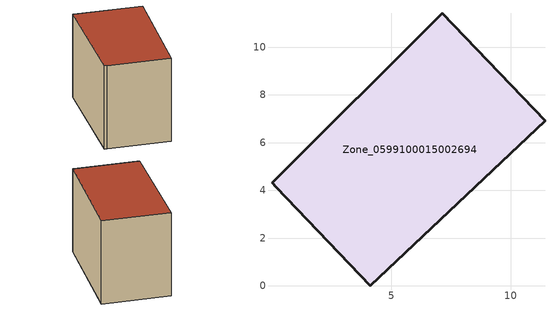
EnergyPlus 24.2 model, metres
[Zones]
Zone_0599100015002694
 floor ground (C_G): 4.11,0 0.17,4.12 0,4.31 7.13,11.42 11.43,6.92 z0.94
 wall outside (C_F): 4.11,0 11.43,6.92 7.13,11.42 0,4.31 0.17,4.12 4.11,0 z0.94:9.03
 roof outside (C_R): 0.17,4.12 4.11,0 11.43,6.92 7.13,11.42 0,4.31 z9.03
[BUILDING]
Pand.0599100015002694: North Axis=0; Terrain=City; Loads Convergence Tolerance Value=0.04; Temperature Convergence Tolerance Value=0.4; Solar Distribution=FullExterior; Maximum Number of Warmup Days=25; Minimum Number of Warmup Days=1
[Site:Location]
Rotterdam.The.Hague.AP_ZH_NLD Design_Conditions: Latitude=51.96; Longitude=4.45; Time Zone=1; Elevation=-4.5
[SITE:GROUNDTEMPERATURE:BUILDINGSURFACE]
18, 18, 18, 18, 18, 18, 18, 18, 18, 18, 18, 18
[MATERIAL] Thermal Absorptance=0.9; Solar Absorptance=0.7; Visible Absorptance=0.7
Name | Roughness | Thickness | Conductivity | Density | Specific Heat
G.TI.1965-1974 | MediumSmooth | 0.15 | 0.882353 | 540 | 1210
F.TI.1965-1974 | Rough | 0.3 | 0.697674 | 1920 | 840
R.TI.1965-1974 | MediumRough | 0.2 | 0.232558 | 1500 | 1000
[CONSTRUCTION]
C_G: G.TI.1965-1974
C_F: F.TI.1965-1974
C_R: R.TI.1965-1974
[ZONE]
Zone_0599100015002694: Type=1; Multiplier=1; Ceiling Height=Autocalculate; Volume=Autocalculate; Floor Area=autocalculate; Part of Total Floor Area=Yes
[ZONEINFILTRATION:DESIGNFLOWRATE]
Infil_Zone_0599100015002694: Zone or ZoneList or Space or SpaceList=Zone_0599100015002694; Schedule=AlwaysOn; Design Flow Rate Calculation Method=Flow/Area; Flow Rate per Floor Area=0.003; Constant Term Coefficient=1; Temperature Term Coefficient=0; Velocity Term Coefficient=0; Velocity Squared Term Coefficient=0
[HVACTEMPLATE:ZONE:IDEALLOADSAIRSYSTEM]
Zone_0599100015002694: Maximum Heating Supply Air Temperature=50; Minimum Cooling Supply Air Temperature=13; Maximum Heating Supply Air Humidity Ratio=0.0156; Minimum Cooling Supply Air Humidity Ratio=0.0077; Heating Limit=NoLimit; Cooling Limit=NoLimit; Dehumidification Control Type=ConstantSensibleHeatRatio; Cooling Sensible Heat Ratio=0.7; Dehumidification Setpoint=60; Humidification Control Type=None; Humidification Setpoint=30; Outdoor Air Method=None; Outdoor Air Flow Rate per Person=0.00944; Outdoor Air Flow Rate per Zone Floor Area=0; Outdoor Air Flow Rate per Zone=0; Demand Controlled Ventilation Type=None; Outdoor Air Economizer Type=NoEconomizer; Heat Recovery Type=None; Sensible Heat Recovery Effectiveness=0.7; Latent Heat Recovery Effectiveness=0.65
[ZONECONTROL:THERMOSTAT]
ThermostatControl_Zone_0599100015002694: Zone or ZoneList=Zone_0599100015002694; Control Type Schedule=DualSetpointControlType; Control 1=Thermostat_Zone_0599100015002694; Temperature Difference Between Cutout And Setpoint=0
[THERMOSTATSETPOINT:DUALSETPOINT]
Thermostat_Zone_0599100015002694: Heating Setpoint Temperature Schedule=HeatingSetpoint_Zone_0599100015002694; Cooling Setpoint Temperature Schedule=CoolingSetpoint_Zone_0599100015002694
[SCHEDULE:COMPACT]
HeatingSetpoint_Zone_0599100015002694: Through: 12/31, For: AllDays, Until: 24:00, 21
CoolingSetpoint_Zone_0599100015002694: Through: 12/31, For: AllDays, Until: 24:00, 24
DualSetpointControlType: Through: 12/31, For: AllDays, Until: 24:00, 4
AlwaysOn: Through: 12/31, For: AllDays, Until: 24:00, 1
